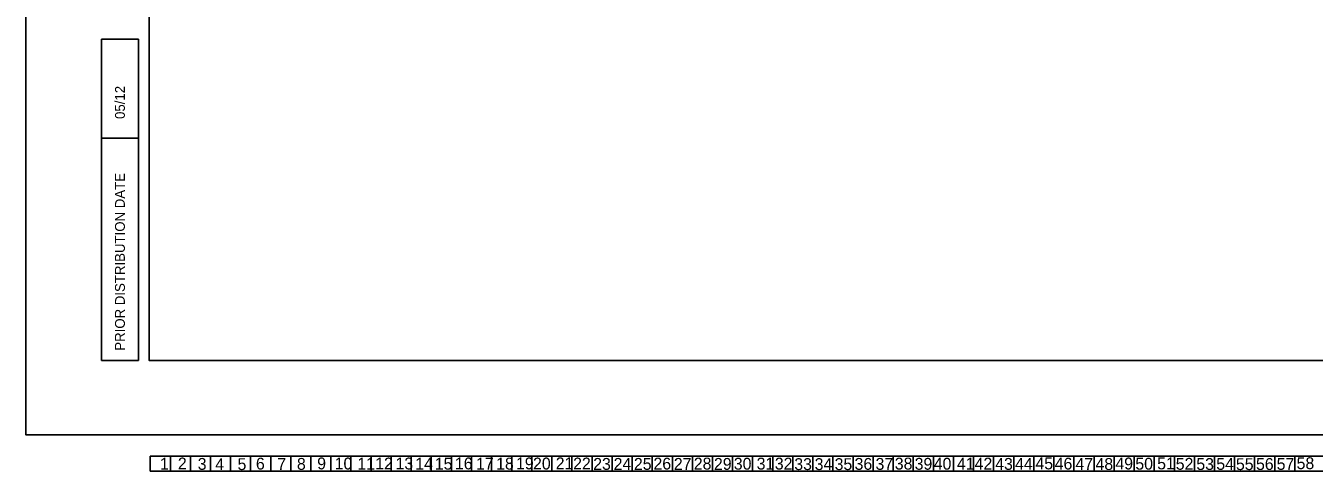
# Model space of a CAD drawing. Extents: x -1700 to 1700, y -1137 to 1457.
# Drawn here: x -1700 to -396, y -1137 to -686 of the extents above; entities that cross this region are included whole.
import ezdxf

# ---------------------------------------------------------------- set-up
doc = ezdxf.new("R2010")
doc.units = 0
for name, color, linetype in [('1', 7, 'Continuous'), ('10', 7, 'Continuous'), ('11', 7, 'Continuous'), ('12', 7, 'Continuous'), ('13', 7, 'Continuous'), ('14', 7, 'Continuous'), ('15', 7, 'Continuous'), ('16', 7, 'Continuous'), ('17', 7, 'Continuous'), ('18', 7, 'Continuous'), ('19', 7, 'Continuous'), ('2', 7, 'Continuous'), ('20', 7, 'Continuous'), ('21', 7, 'Continuous'), ('22', 7, 'Continuous'), ('23', 7, 'Continuous'), ('24', 7, 'Continuous'), ('25', 7, 'Continuous'), ('26', 7, 'Continuous'), ('27', 7, 'Continuous'), ('28', 7, 'Continuous'), ('29', 7, 'Continuous'), ('3', 7, 'Continuous'), ('30', 7, 'Continuous'), ('31', 7, 'Continuous'), ('32', 7, 'Continuous'), ('33', 7, 'Continuous'), ('34', 7, 'Continuous'), ('35', 7, 'Continuous'), ('36', 7, 'Continuous'), ('37', 7, 'Continuous'), ('38', 7, 'Continuous'), ('39', 7, 'Continuous'), ('4', 7, 'Continuous'), ('40', 7, 'Continuous'), ('41', 7, 'Continuous'), ('42', 7, 'Continuous'), ('43', 7, 'Continuous'), ('44', 7, 'Continuous'), ('45', 7, 'Continuous'), ('46', 7, 'Continuous'), ('47', 7, 'Continuous'), ('48', 7, 'Continuous'), ('49', 7, 'Continuous'), ('5', 7, 'Continuous'), ('50', 7, 'Continuous'), ('51', 7, 'Continuous'), ('52', 7, 'Continuous'), ('53', 7, 'Continuous'), ('54', 7, 'Continuous'), ('55', 7, 'Continuous'), ('56', 7, 'Continuous'), ('57', 7, 'Continuous'), ('58', 7, 'Continuous'), ('6', 7, 'Continuous'), ('62', 7, 'Continuous'), ('63', 7, 'Continuous'), ('7', 7, 'Continuous'), ('8', 7, 'Continuous'), ('9', 7, 'Continuous')]:
    doc.layers.add(name, color=color, linetype=linetype)

msp = doc.modelspace()

# ---------------------------------------------------------------- linework, layer by layer
at = {"layer": '1'}
msp.add_lwpolyline([(-1700, 1100), (1700, 1100), (1700, -1100), (-1700, -1100)], close=True, dxfattribs=at)
at = {"layer": '62'}
for p, q in [((-1574.1, -1121.6), (-293.9, -1121.6)), ((-1574.1, -1121.6), (-1574.1, -1136.9)), ((-1553.7, -1121.6), (-1553.7, -1136.9)), ((-1533.4, -1121.6), (-1533.4, -1136.9)), ((-1513.1, -1121.6), (-1513.1, -1136.9)), ((-1492.8, -1121.6), (-1492.8, -1136.9)), ((-1472.5, -1121.6), (-1472.5, -1136.9)), ((-1452.1, -1121.6), (-1452.1, -1136.9)), ((-1431.8, -1121.6), (-1431.8, -1136.9)), ((-1411.5, -1121.6), (-1411.5, -1136.9)), ((-1391.2, -1121.6), (-1391.2, -1136.9)), ((-1370.9, -1121.6), (-1370.9, -1136.9)), ((-1350.5, -1121.6), (-1350.5, -1136.9)), ((-1330.2, -1121.6), (-1330.2, -1136.9)), ((-1309.9, -1121.6), (-1309.9, -1136.9)), ((-1289.6, -1121.6), (-1289.6, -1136.9)), ((-1269.3, -1121.6), (-1269.3, -1136.9)), ((-1248.9, -1121.6), (-1248.9, -1136.9)), ((-1228.6, -1121.6), (-1228.6, -1136.9)), ((-1208.3, -1121.6), (-1208.3, -1136.9)), ((-1188, -1121.6), (-1188, -1136.9)), ((-1167.7, -1121.6), (-1167.7, -1136.9)), ((-1147.3, -1121.6), (-1147.3, -1136.9)), ((-1127, -1121.6), (-1127, -1136.9)), ((-1106.7, -1121.6), (-1106.7, -1136.9)), ((-1086.4, -1121.6), (-1086.4, -1136.9)), ((-1066.1, -1121.6), (-1066.1, -1136.9)), ((-1045.7, -1121.6), (-1045.7, -1136.9)), ((-1025.4, -1121.6), (-1025.4, -1136.9)), ((-1005.1, -1121.6), (-1005.1, -1136.9)), ((-984.8, -1121.6), (-984.8, -1136.9)), ((-964.5, -1121.6), (-964.5, -1136.9)), ((-944.1, -1121.6), (-944.1, -1136.9)), ((-923.8, -1121.6), (-923.8, -1136.9)), ((-903.5, -1121.6), (-903.5, -1136.9)), ((-883.2, -1121.6), (-883.2, -1136.9)), ((-862.9, -1121.6), (-862.9, -1136.9)), ((-842.5, -1121.6), (-842.5, -1136.9)), ((-822.2, -1121.6), (-822.2, -1136.9)), ((-801.9, -1121.6), (-801.9, -1136.9)), ((-781.6, -1121.6), (-781.6, -1136.9)), ((-761.3, -1121.6), (-761.3, -1136.9)), ((-740.9, -1121.6), (-740.9, -1136.9)), ((-720.6, -1121.6), (-720.6, -1136.9)), ((-700.3, -1121.6), (-700.3, -1136.9)), ((-680, -1121.6), (-680, -1136.9)), ((-659.7, -1121.6), (-659.7, -1136.9)), ((-639.3, -1121.6), (-639.3, -1136.9)), ((-619, -1121.6), (-619, -1136.9)), ((-598.7, -1121.6), (-598.7, -1136.9)), ((-578.4, -1121.6), (-578.4, -1136.9)), ((-558.1, -1121.6), (-558.1, -1136.9)), ((-537.7, -1121.6), (-537.7, -1136.9)), ((-517.4, -1121.6), (-517.4, -1136.9)), ((-497.1, -1121.6), (-497.1, -1136.9)), ((-476.8, -1121.6), (-476.8, -1136.9)), ((-456.5, -1121.6), (-456.5, -1136.9)), ((-436.1, -1121.6), (-436.1, -1136.9)), ((-415.8, -1121.6), (-415.8, -1136.9)), ((-1574.1, -1136.9), (-293.9, -1136.9))]:
    msp.add_line(p, q, dxfattribs=at)
at = {"layer": '63'}
for p, q in [((-1623.4, -1025), (-1623.4, -700)), ((-1585.9, -700), (-1623.4, -700)), ((-1585.9, -1025), (-1585.9, -700)), ((-1585.9, -800), (-1623.4, -800)), ((-1585.9, -1025), (-1623.4, -1025))]:
    msp.add_line(p, q, dxfattribs=at)
msp.add_lwpolyline([(1575, 1025), (-1575, 1025), (-1575, -1025), (1575, -1025)], close=True, dxfattribs=at)

# ---------------------------------------------------------------- texts
at = {"layer": '1'}
msp.add_text('1', height=12, rotation=360, dxfattribs=at).set_placement((-1564.2, -1135.3))
at = {"layer": '10'}
msp.add_text('10', height=12, rotation=360, dxfattribs=at).set_placement((-1387.4, -1135.1))
at = {"layer": '11'}
msp.add_text('11', height=12, rotation=360, dxfattribs=at).set_placement((-1364.5, -1135.2))
at = {"layer": '12'}
msp.add_text('12', height=12, rotation=360, dxfattribs=at).set_placement((-1346.4, -1135.1))
at = {"layer": '13'}
msp.add_text('13', height=12, rotation=360, dxfattribs=at).set_placement((-1325.8, -1135.1))
at = {"layer": '14'}
msp.add_text('14', height=12, rotation=360, dxfattribs=at).set_placement((-1305.9, -1135.3))
at = {"layer": '15'}
msp.add_text('15', height=12, rotation=360, dxfattribs=at).set_placement((-1286.1, -1135.3))
at = {"layer": '16'}
msp.add_text('16', height=12, rotation=360, dxfattribs=at).set_placement((-1265.7, -1135))
at = {"layer": '17'}
msp.add_text('17', height=12, rotation=360, dxfattribs=at).set_placement((-1244.4, -1135.3))
at = {"layer": '18'}
msp.add_text('18', height=12, rotation=360, dxfattribs=at).set_placement((-1224, -1135.2))
at = {"layer": '19'}
msp.add_text('19', height=12, rotation=360, dxfattribs=at).set_placement((-1203.9, -1135))
at = {"layer": '2'}
msp.add_text('2', height=12, rotation=360, dxfattribs=at).set_placement((-1546.1, -1135.1))
at = {"layer": '20'}
msp.add_text('20', height=12, rotation=360, dxfattribs=at).set_placement((-1186.7, -1135.1))
at = {"layer": '21'}
msp.add_text('21', height=12, rotation=360, dxfattribs=at).set_placement((-1163.7, -1134.9))
at = {"layer": '22'}
msp.add_text('22', height=12, rotation=360, dxfattribs=at).set_placement((-1146.1, -1135.1))
at = {"layer": '23'}
msp.add_text('23', height=12, rotation=360, dxfattribs=at).set_placement((-1125.8, -1135.5))
at = {"layer": '24'}
msp.add_text('24', height=12, rotation=360, dxfattribs=at).set_placement((-1105.1, -1135.5))
at = {"layer": '25'}
msp.add_text('25', height=12, rotation=360, dxfattribs=at).set_placement((-1084.6, -1135.5))
at = {"layer": '26'}
msp.add_text('26', height=12, rotation=360, dxfattribs=at).set_placement((-1064.8, -1135.2))
at = {"layer": '27'}
msp.add_text('27', height=12, rotation=360, dxfattribs=at).set_placement((-1044.2, -1135.5))
at = {"layer": '28'}
msp.add_text('28', height=12, rotation=360, dxfattribs=at).set_placement((-1024, -1135.2))
at = {"layer": '29'}
msp.add_text('29', height=12, rotation=360, dxfattribs=at).set_placement((-1003.6, -1135.5))
at = {"layer": '3'}
msp.add_text('3', height=12, rotation=360, dxfattribs=at).set_placement((-1526, -1135.5))
at = {"layer": '30'}
msp.add_text('30', height=12, rotation=360, dxfattribs=at).set_placement((-983.5, -1135.3))
at = {"layer": '31'}
msp.add_text('31', height=12, rotation=360, dxfattribs=at).set_placement((-960.4, -1135.2))
at = {"layer": '32'}
msp.add_text('32', height=12, rotation=360, dxfattribs=at).set_placement((-942, -1135.2))
at = {"layer": '33'}
msp.add_text('33', height=12, rotation=360, dxfattribs=at).set_placement((-922.3, -1135.7))
at = {"layer": '34'}
msp.add_text('34', height=12, rotation=360, dxfattribs=at).set_placement((-901.7, -1135.7))
at = {"layer": '35'}
msp.add_text('35', height=12, rotation=360, dxfattribs=at).set_placement((-881.5, -1135.7))
at = {"layer": '36'}
msp.add_text('36', height=12, rotation=360, dxfattribs=at).set_placement((-861.3, -1135.5))
at = {"layer": '37'}
msp.add_text('37', height=12, rotation=360, dxfattribs=at).set_placement((-840.1, -1135.5))
at = {"layer": '38'}
msp.add_text('38', height=12, rotation=360, dxfattribs=at).set_placement((-820.6, -1135.2))
at = {"layer": '39'}
msp.add_text('39', height=12, rotation=360, dxfattribs=at).set_placement((-800.5, -1135.4))
at = {"layer": '4'}
msp.add_text('4', height=12, rotation=360, dxfattribs=at).set_placement((-1508.3, -1135.8))
at = {"layer": '40'}
msp.add_text('40', height=12, rotation=360, dxfattribs=at).set_placement((-781.2, -1135.3))
at = {"layer": '41'}
msp.add_text('41', height=12, rotation=360, dxfattribs=at).set_placement((-757.7, -1135.2))
at = {"layer": '42'}
msp.add_text('42', height=12, rotation=360, dxfattribs=at).set_placement((-739.8, -1135.2))
at = {"layer": '43'}
msp.add_text('43', height=12, rotation=360, dxfattribs=at).set_placement((-719, -1135.5))
at = {"layer": '44'}
msp.add_text('44', height=12, rotation=360, dxfattribs=at).set_placement((-698.9, -1135.4))
at = {"layer": '45'}
msp.add_text('45', height=12, rotation=360, dxfattribs=at).set_placement((-678.3, -1135))
at = {"layer": '46'}
msp.add_text('46', height=12, rotation=360, dxfattribs=at).set_placement((-658.8, -1135.2))
at = {"layer": '47'}
msp.add_text('47', height=12, rotation=360, dxfattribs=at).set_placement((-637.8, -1135.5))
at = {"layer": '48'}
msp.add_text('48', height=12, rotation=360, dxfattribs=at).set_placement((-617.5, -1135.6))
at = {"layer": '49'}
msp.add_text('49', height=12, rotation=360, dxfattribs=at).set_placement((-597.4, -1135.1))
at = {"layer": '5'}
msp.add_text('5', height=12, rotation=360, dxfattribs=at).set_placement((-1485.7, -1135.7))
at = {"layer": '50'}
msp.add_text('50', height=12, rotation=360, dxfattribs=at).set_placement((-577.2, -1135.3))
at = {"layer": '51'}
msp.add_text('51', height=12, rotation=360, dxfattribs=at).set_placement((-555.1, -1135))
at = {"layer": '52'}
msp.add_text('52', height=12, rotation=360, dxfattribs=at).set_placement((-536.3, -1135.4))
at = {"layer": '53'}
msp.add_text('53', height=12, rotation=360, dxfattribs=at).set_placement((-515.5, -1135.6))
at = {"layer": '54'}
msp.add_text('54', height=12, rotation=360, dxfattribs=at).set_placement((-495.3, -1135.5))
at = {"layer": '55'}
msp.add_text('55', height=12, rotation=360, dxfattribs=at).set_placement((-475.4, -1135.7))
at = {"layer": '56'}
msp.add_text('56', height=12, rotation=360, dxfattribs=at).set_placement((-455.1, -1135.6))
at = {"layer": '57'}
msp.add_text('57', height=12, rotation=360, dxfattribs=at).set_placement((-434.2, -1135.5))
at = {"layer": '58'}
msp.add_text('58', height=12, rotation=360, dxfattribs=at).set_placement((-414, -1134.8))
at = {"layer": '6'}
msp.add_text('6', height=12, rotation=360, dxfattribs=at).set_placement((-1467.1, -1135.2))
at = {"layer": '63'}
for s, p in [(' 05/12  ', (-1599.7, -784.3)), ('PRIOR DISTRIBUTION DATE', (-1599.7, -1015))]:
    msp.add_text(s, height=10, rotation=90, dxfattribs=at).set_placement(p)
at = {"layer": '7'}
msp.add_text('7', height=12, rotation=360, dxfattribs=at).set_placement((-1445.5, -1135.6))
at = {"layer": '8'}
msp.add_text('8', height=12, rotation=360, dxfattribs=at).set_placement((-1425.6, -1135.5))
at = {"layer": '9'}
msp.add_text('9', height=12, rotation=360, dxfattribs=at).set_placement((-1405.1, -1135))

doc.saveas('drawing.dxf')
